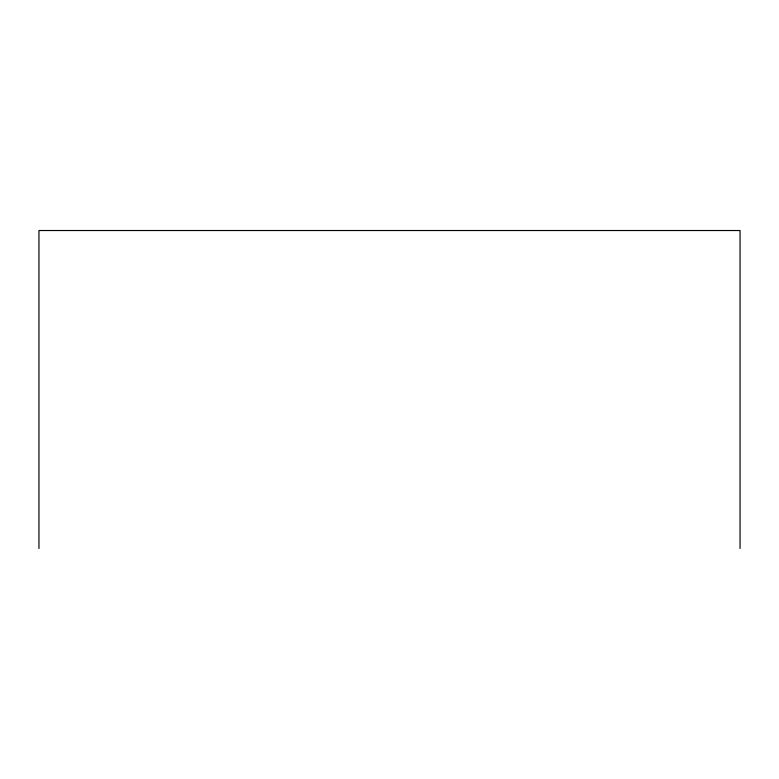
<?xml version="1.0" encoding="UTF-8"?>
<svg xmlns="http://www.w3.org/2000/svg" width="779" height="779" viewBox="0 0 779 779"><rect width="100%" height="100%" fill="white"/><g stroke="black" fill="none" stroke-linecap="round" stroke-linejoin="round"><path stroke-width="1.17" d="M740.05 548.474L740.05 230.526L38.95 230.526L38.95 548.474"/></g></svg>
